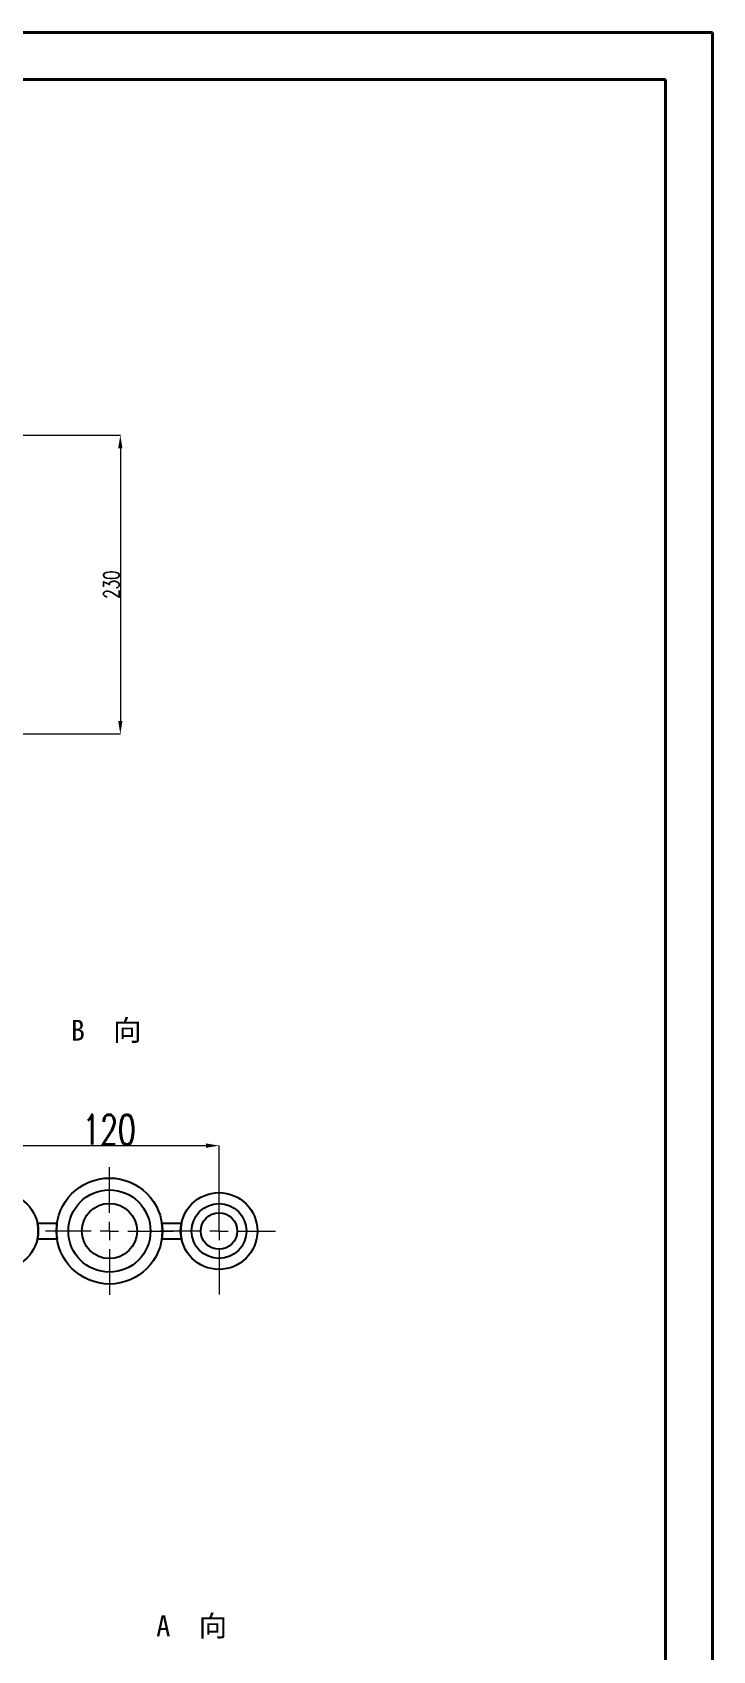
# Model space of a CAD drawing. Header units: millimetres. Extents: x 1561 to 4606, y 513 to 2666.
# Drawn here: x 4082 to 4606, y 1421 to 2666 of the extents above; entities that cross this region are included whole.
import ezdxf

# ---------------------------------------------------------------- set-up
doc = ezdxf.new("R2010")
doc.units = ezdxf.units.MM
doc.linetypes.add('CENTER2', pattern=[28.575, 19.05, -3.175, 3.175, -3.175])
for name, color, linetype, lineweight in [('AM_5', 3, 'Continuous', 25), ('AM_BOR', 7, 'Continuous', 50), ('FORMAT', 7, 'Continuous', 18), ('中心线', 1, 'CENTER2', 13), ('文字', 7, 'Continuous', 13), ('标注', 3, 'Continuous', 13), ('粗实线', 7, 'Continuous', 40)]:
    doc.layers.add(name, color=color, linetype=linetype, lineweight=lineweight)
doc.styles.add('SLDTEXTSTYLE1', font='txt.shx', dxfattribs={"width": 0.7, "bigfont": 'gbcbig.shx'})
doc.styles.add('STYLE1', font='txt.shx', dxfattribs={"width": 0.8, "height": 3, "bigfont": 'hzdx.shx'})
doc.dimstyles.new('SLDDIMSTYLE12$0', dxfattribs={"dimtxt": 12, "dimasz": 10, "dimexe": 0, "dimexo": 0.0625, "dimgap": 0.875, "dimtad": 1, "dimdec": 1, "dimlfac": 1.8, "dimrnd": 1e-09, "dimzin": 12, "dimdsep": 46, "dimtxsty": 'SLDTEXTSTYLE1', "dimcen": 0.09, "dimdle": 8.16, "dimclrd": 3, "dimclre": 3, "dimadec": 0, "dimazin": 3, "dimtfac": 1, "dimtdec": 1, "dimtofl": 0, "dimtmove": 0, "dimatfit": 3, "dimfxl": 0, "dimfrac": 2, "dimtolj": 1, "dimlwd": 5, "dimlwe": 5, "dimarcsym": 0})

# ---------------------------------------------------------------- blocks, each defined once
blk = doc.blocks.new('SW_CENTERMARKSYMBOL_14')
at = {"layer": 'FORMAT', "color": 0}
for p, q in [((0, 2), (0, 7)), ((-2, 0), (-7, 0)), ((0, 0), (-1, 0)), ((0, 0), (0, 1)), ((0, 0), (0, -1)), ((0, 0), (1, 0)), ((2, 0), (7, 0)), ((0, -2), (0, -7))]:
    blk.add_line(p, q, dxfattribs=at)
blk = doc.blocks.new('SW_CENTERMARKSYMBOL_15')
at = {"layer": 'FORMAT', "color": 0}
for p, q in [((0, 2), (0, 5)), ((-2, 0), (-6.49, 0)), ((0, 0), (-1, 0)), ((0, 0), (0, 1)), ((0, 0), (0, -1)), ((0, 0), (1, 0)), ((2, 0), (6.2, 0)), ((0, -2), (0, -6.94))]:
    blk.add_line(p, q, dxfattribs=at)
blk = doc.blocks.new('*D59')
at = {"layer": 'Defpoints', "color": 0, "transparency": 16777216}
for p in [(4226, 1809.4), (4057.2, 1743.7), (4226, 1743.7)]:
    blk.add_point(p, dxfattribs=at)
at = {"layer": '标注', "color": 3, "lineweight": 5, "transparency": 16777216}
blk.add_line((4057.2, 1743.7), (4057.2, 1809.4), dxfattribs=at)
at = {"layer": '标注', "color": 3, "linetype": 'Continuous', "lineweight": 5, "transparency": 16777216}
for p, q in [((4067.2, 1809.4), (4216, 1809.4)), ((4226, 1743.7), (4226, 1809.4))]:
    blk.add_line(p, q, dxfattribs=at)
at = {"layer": '标注', "color": 3, "transparency": 16777216}
for points in [[(4067.2, 1811.1), (4067.2, 1807.7), (4057.2, 1809.4)], [(4216, 1811.1), (4216, 1807.7), (4226, 1809.4)]]:
    blk.add_solid(points, dxfattribs=at)
at = {"layer": '标注', "color": 0, "transparency": 16777216, "insert": (4141.3, 1821.7), "char_height": 10, "attachment_point": 5, "style": 'SLDTEXTSTYLE1'}
blk.add_mtext('\\A1;{\\H2.28571x;120}', dxfattribs=at)
blk = doc.blocks.new('rA3')
at = {"layer": '粗实线'}
for p, q in [((753.38, 421.26), (333.38, 421.26)), ((753.38, 124.26), (753.38, 421.26)), ((748.38, 416.26), (358.38, 416.26)), ((748.38, 129.26), (748.38, 416.26))]:
    blk.add_line(p, q, dxfattribs=at)
blk = doc.blocks.new('*D64')
at = {"layer": 'AM_5', "color": 3, "lineweight": 5, "transparency": 16777216}
blk.add_line((3900, 2356.1), (4150, 2356.1), dxfattribs=at)
at = {"layer": 'AM_5', "color": 3, "linetype": 'Continuous', "lineweight": 5, "transparency": 16777216}
for p, q in [((4150, 2346.1), (4150, 2136.2)), ((3900, 2126.2), (4150, 2126.2))]:
    blk.add_line(p, q, dxfattribs=at)
at = {"layer": 'AM_5', "color": 3, "transparency": 16777216}
for points in [[(4148.3, 2346.1), (4151.6, 2346.1), (4150, 2356.1)], [(4148.3, 2136.2), (4151.6, 2136.2), (4150, 2126.2)]]:
    blk.add_solid(points, dxfattribs=at)
at = {"layer": 'Defpoints', "color": 0, "transparency": 16777216}
for p in [(3900, 2356.1), (3900, 2126.2), (4150, 2126.2)]:
    blk.add_point(p, dxfattribs=at)
at = {"layer": 'AM_5', "color": 0, "transparency": 16777216, "insert": (4143.1, 2241.2), "char_height": 12, "attachment_point": 5, "rotation": 90, "style": 'SLDTEXTSTYLE1'}
blk.add_mtext('\\A1;230', dxfattribs=at)

msp = doc.modelspace()

# ---------------------------------------------------------------- linework, layer by layer
at = {"layer": '粗实线', "color": 7, "linetype": 'ByBlock', "lineweight": 25}
for p, q in [((4101.212, 1749.385), (4086.19, 1749.385)), ((4196.992, 1749.385), (4181.971, 1749.385)), ((4086.154, 1737.785), (4101.238, 1737.785)), ((4181.945, 1737.785), (4197.028, 1737.785))]:
    msp.add_line(p, q, dxfattribs=at)
for centre, radius in [((4141.591, 1743.675), 40.781), ((4057.216, 1743.675), 29.531), ((4141.591, 1743.675), 31.641), ((4225.966, 1743.675), 29.531), ((4141.591, 1743.675), 21.24), ((4225.966, 1743.675), 21.094), ((4225.966, 1743.675), 13.988)]:
    msp.add_circle(centre, radius, dxfattribs=at)
for centre, radius, start, end in [((4057.216, 1743.675), 29.531, 348.495378, 11.148359), ((4141.591, 1743.675), 40.781, 171.95145, 188.304107), ((4141.591, 1743.675), 40.781, 351.695893, 8.04855), ((4225.966, 1743.675), 29.531, 168.851641, 191.504622)]:
    msp.add_arc(centre, radius, start, end, dxfattribs=at)

# ---------------------------------------------------------------- block references
at = {"layer": 'AM_BOR', "xscale": 7.2509765625, "yscale": 7.2509765625, "zscale": 7.2509765625}
msp.add_blockref('rA3', (-856.702, -388.395), dxfattribs=at)
at = {"layer": '中心线', "linetype": 'ByBlock', "xscale": 7.03125, "yscale": 7.03125, "zscale": 7.03125}
for name, p in [('SW_CENTERMARKSYMBOL_14', (4141.591, 1743.675)), ('SW_CENTERMARKSYMBOL_15', (4225.966, 1743.675))]:
    msp.add_blockref(name, p, dxfattribs=at)

# ---------------------------------------------------------------- texts
at = {"layer": '文字', "char_height": 16, "width": 240, "attachment_point": 5, "style": 'STYLE1'}
for s, insert in [('\\pt176;{\\fSimSun|b0|i0|c134|p2;\\W1;B  向}', (4139.044, 1897.31)), ('\\pt176;{\\fSimSun|b0|i0|c134|p2;\\W1;A  向}', (4204.888, 1438.942))]:
    msp.add_mtext(s, dxfattribs=dict(at, insert=insert))

# ---------------------------------------------------------------- dimensions: what is measured, and where the dimension line sits
at = {"layer": 'AM_5'}
dim = msp.add_linear_dim(base=(4149.961, 2126.184), p1=(3899.973, 2356.144), p2=(3899.973, 2126.184), angle=90, text='230', dimstyle='SLDDIMSTYLE12$0', override={"dimlfac": 1}, dxfattribs=at)
dim.commit()
dim.dimension.update_dxf_attribs({"geometry": '*D64', "text_midpoint": (4143.086, 2241.164)})
at = {"layer": '标注'}
dim = msp.add_linear_dim(base=(4225.966, 1809.41), p1=(4057.216, 1743.675), p2=(4225.966, 1743.675), text='{\\H2.28571x;120}', dimstyle='SLDDIMSTYLE12$0', override={"dimtxt": 10, "dimtdec": 3, "dimtzin": 0}, dxfattribs=at)
dim.commit()
dim.dimension.update_dxf_attribs({"geometry": '*D59', "text_midpoint": (4141.264, 1809.41), "dimtype": 160})

doc.saveas('drawing.dxf')
